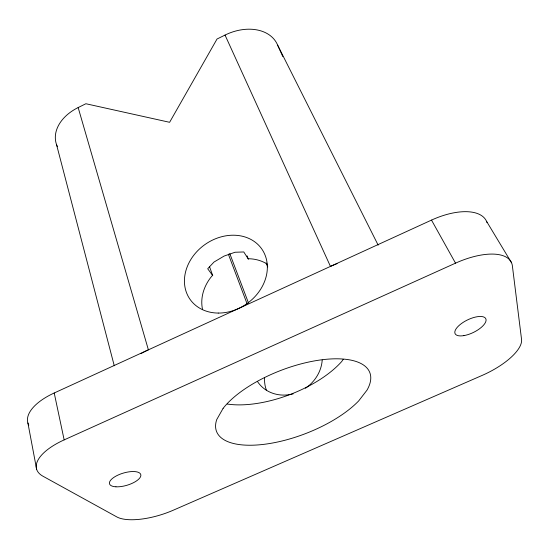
<?xml version="1.0" encoding="UTF-8"?>
<svg xmlns="http://www.w3.org/2000/svg" width="549" height="549" viewBox="0 0 549 549"><rect width="100%" height="100%" fill="white"/><g stroke="black" fill="none" stroke-linecap="round" stroke-linejoin="round"><path stroke-width="0.82" d="M343.235 359.341L341.718 361.503A79.626 36.186 -21 0 1 227.231 404.03M57.419 146.7A42.287 29.818 -14.5 0 1 78.157 107.556L85.891 103.74L169.607 122.303L217.027 39.02L225.035 35.067A42.966 30.97 -26.7 0 1 277.65 45.183L378.158 245.149M209.519 266.677L212.703 275.557L212.072 275.845A41.854 35.342 -35.3 0 0 202.567 309.595M212.703 275.557L207.7 268.742L213.98 262.065L224.095 256.074L235.047 252.252L243.777 251.964L248.306 259.039L248.937 258.744A41.854 35.342 -35.3 0 1 267.267 264.144M28.795 425.152A51.537 23.607 -14.6 0 1 54.214 392.988L431.507 220.101A53.816 25.899 -27.5 0 1 487.025 222.578M64.158 439.893L455.519 263.156A55.675 24.424 -26.8 0 1 512.382 265.908L521.55 339.385A47.434 17.891 -25.4 0 1 482.063 375.454L173.223 510.234A45.354 16.587 -17.3 0 1 116.841 516.932L43.014 476.251A53.239 22.193 -15.3 0 1 64.158 439.893L54.214 392.988M486.531 221.295L511.524 262.745M431.507 220.101L455.519 263.156M282.81 56.561L277.65 45.183M225.035 35.067L330.457 266.409A52.313 25.707 -24 0 1 337.079 263.637M266.141 262.964L267.747 266.938M247.057 255.861L248.306 259.039M229.763 253.535L248.539 303.103M228.343 254.132L247.05 303.714M78.157 107.556L148.395 349.837A51.283 24.561 -17.5 0 0 140.921 353.659M56.513 144.517L114.267 365.771M27.896 422.977L36.618 469.196M322.215 360A36.09 32.309 -36 0 1 305.477 388.246M293.145 393.88A36.09 32.309 -36 0 1 290.071 394.546M289.234 394.683A36.09 32.309 -36 0 1 257.46 381.5M266.354 390.092A34.745 31.513 -36.2 0 1 264.584 377.774M223.107 408.353L216.731 419.587A82.089 33.914 -21 0 0 265.201 444.175A82.089 33.914 -21 0 0 358.717 400.873L366.986 390.161A82.089 33.914 -21 0 0 321.865 359.773A82.089 33.914 -21 0 0 223.107 408.353M218.262 313.067A43.824 36.248 -35.2 0 0 264.995 254.908A43.824 36.248 -35.2 0 0 194.408 254.441A43.824 36.248 -35.2 0 0 218.262 313.067M115.949 486.805A16.305 6.355 -16.5 0 0 140.791 475.969A16.305 6.355 -16.5 0 0 118.646 474.796A16.305 6.355 -16.5 0 0 115.949 486.805M463.864 335.617A17.053 6.911 -26 0 0 486.016 319.408A17.053 6.911 -26 0 0 461.469 323.533A17.053 6.911 -26 0 0 463.864 335.617"/></g></svg>
